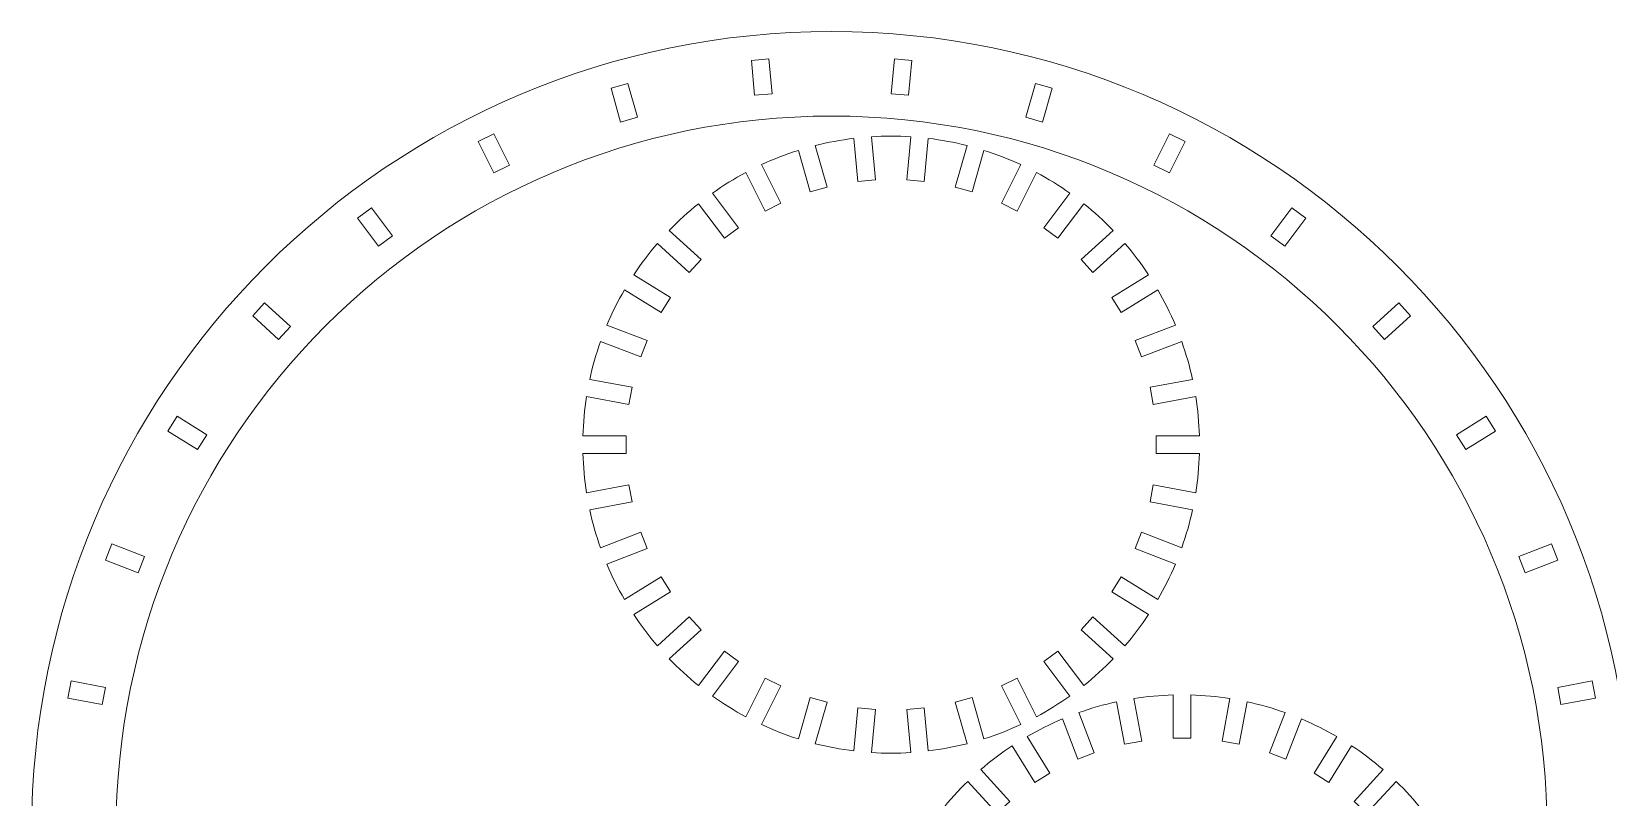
# Model space of a CAD drawing. Header units: millimetres. Extents: x -337 to 336, y -261 to 261.
# Drawn here: x -336.8 to -66.8, y -117.9 to 13.1 of the extents above; entities that cross this region are included whole.
import ezdxf

# ---------------------------------------------------------------- set-up
doc = ezdxf.new("R2010")
doc.units = ezdxf.units.MM
doc.header["$MEASUREMENT"] = 0
doc.layers.add('Camada 1', color=7, linetype='Continuous')

msp = doc.modelspace()

# ---------------------------------------------------------------- linework, layer by layer
at = {"layer": 'Camada 1', "lineweight": 20}
for points, knots in [([(-62.7719, -123.8706), (-62.7719, -48.2077), (-124.1088, 13.1293), (-199.7716, 13.1294), (-199.7716, 13.1294), (-275.4346, 13.1295), (-336.7716, -48.2073), (-336.7718, -123.8702), (-336.7718, -123.8702), (-336.772, -199.5331), (-275.4353, -260.8702), (-199.7723, -260.8705), (-199.7723, -260.8705), (-124.1095, -260.8708), (-62.7723, -199.5342), (-62.7719, -123.8706)], [0, 0, 0, 0, 0.2, 0.2, 0.2, 0.2, 0.4, 0.4, 0.4, 0.4, 0.6, 0.6, 0.6, 0.6, 1, 1, 1, 1]), ([(-212.9619, 2.2165), (-212.9619, 2.2165), (-213.5155, 8.1909), (-213.5155, 8.1909), (-213.5155, 8.1909), (-213.5155, 8.1909), (-210.5283, 8.4677), (-210.5283, 8.4677), (-210.5283, 8.4677), (-210.5283, 8.4677), (-209.9747, 2.4933), (-209.9747, 2.4933), (-209.9747, 2.4933), (-209.9747, 2.4933), (-212.9619, 2.2165), (-212.9619, 2.2165)], [0, 0, 0, 0, 0.2, 0.2, 0.2, 0.2, 0.4, 0.4, 0.4, 0.4, 0.6, 0.6, 0.6, 0.6, 1, 1, 1, 1]), ([(-189.569, 2.4933), (-189.569, 2.4933), (-189.0154, 8.4677), (-189.0154, 8.4677), (-189.0154, 8.4677), (-189.0154, 8.4677), (-186.0282, 8.1909), (-186.0282, 8.1909), (-186.0282, 8.1909), (-186.0282, 8.1909), (-186.5818, 2.2165), (-186.5818, 2.2165), (-186.5818, 2.2165), (-186.5818, 2.2165), (-189.569, 2.4933), (-189.569, 2.4933)], [0, 0, 0, 0, 0.2, 0.2, 0.2, 0.2, 0.4, 0.4, 0.4, 0.4, 0.6, 0.6, 0.6, 0.6, 1, 1, 1, 1]), ([(-235.9058, -2.3541), (-235.9058, -2.3541), (-237.5477, 3.4169), (-237.5477, 3.4169), (-237.5477, 3.4169), (-237.5477, 3.4169), (-234.6623, 4.2379), (-234.6623, 4.2379), (-234.6623, 4.2379), (-234.6623, 4.2379), (-233.0203, -1.5331), (-233.0203, -1.5331), (-233.0203, -1.5331), (-233.0203, -1.5331), (-235.9058, -2.3541), (-235.9058, -2.3541)], [0, 0, 0, 0, 0.2, 0.2, 0.2, 0.2, 0.4, 0.4, 0.4, 0.4, 0.6, 0.6, 0.6, 0.6, 1, 1, 1, 1]), ([(-166.5234, -1.5331), (-166.5234, -1.5331), (-164.8814, 4.2379), (-164.8814, 4.2379), (-164.8814, 4.2379), (-164.8814, 4.2379), (-161.996, 3.4169), (-161.996, 3.4169), (-161.996, 3.4169), (-161.996, 3.4169), (-163.6379, -2.3541), (-163.6379, -2.3541), (-163.6379, -2.3541), (-163.6379, -2.3541), (-166.5234, -1.5331), (-166.5234, -1.5331)], [0, 0, 0, 0, 0.2, 0.2, 0.2, 0.2, 0.4, 0.4, 0.4, 0.4, 0.6, 0.6, 0.6, 0.6, 1, 1, 1, 1]), ([(-322.3043, -123.8703), (-322.3041, -56.1975), (-267.4444, -1.338), (-199.7716, -1.3381), (-199.7716, -1.3381), (-132.099, -1.3382), (-77.2394, -56.1979), (-77.2394, -123.8713), (-77.2394, -123.8713), (-77.2398, -191.5439), (-132.0996, -246.4032), (-199.7723, -246.403), (-199.7723, -246.403), (-267.445, -246.4027), (-322.3044, -191.5429), (-322.3043, -123.8703)], [0, 0, 0, 0, 0.2, 0.2, 0.2, 0.2, 0.4, 0.4, 0.4, 0.4, 0.6, 0.6, 0.6, 0.6, 1, 1, 1, 1]), ([(-257.6191, -11.0627), (-257.6191, -11.0627), (-260.2935, -5.6918), (-260.2935, -5.6918), (-260.2935, -5.6918), (-260.2935, -5.6918), (-257.6081, -4.3545), (-257.6081, -4.3545), (-257.6081, -4.3545), (-257.6081, -4.3545), (-254.9336, -9.7255), (-254.9336, -9.7255), (-254.9336, -9.7255), (-254.9336, -9.7255), (-257.6191, -11.0627), (-257.6191, -11.0627)], [0, 0, 0, 0, 0.2, 0.2, 0.2, 0.2, 0.4, 0.4, 0.4, 0.4, 0.6, 0.6, 0.6, 0.6, 1, 1, 1, 1]), ([(-156.5803, -98.7762), (-154.8216, -97.3678), (-153.1548, -95.8484), (-151.5902, -94.2271), (-151.5902, -94.2271), (-151.5902, -94.2271), (-157.051, -89.2489), (-157.051, -89.2489), (-157.051, -89.2489), (-157.051, -89.2489), (-155.0299, -87.0319), (-155.0299, -87.0319), (-155.0299, -87.0319), (-155.0299, -87.0319), (-149.5691, -92.0101), (-149.5691, -92.0101), (-149.5691, -92.0101), (-148.0991, -90.3025), (-146.74, -88.5027), (-145.4999, -86.6215), (-145.4999, -86.6215), (-145.4999, -86.6215), (-151.7824, -82.7315), (-151.7824, -82.7315), (-151.7824, -82.7315), (-151.7824, -82.7315), (-150.2032, -80.1809), (-150.2032, -80.1809), (-150.2032, -80.1809), (-150.2032, -80.1809), (-143.9206, -84.0709), (-143.9206, -84.0709), (-143.9206, -84.0709), (-142.7894, -82.1223), (-141.7841, -80.1034), (-140.9108, -78.0264), (-140.9108, -78.0264), (-140.9108, -78.0264), (-147.8012, -75.357), (-147.8012, -75.357), (-147.8012, -75.357), (-147.8012, -75.357), (-146.7174, -72.5596), (-146.7174, -72.5596), (-146.7174, -72.5596), (-146.7174, -72.5596), (-139.8271, -75.229), (-139.8271, -75.229), (-139.8271, -75.229), (-139.0732, -73.1057), (-138.456, -70.9364), (-137.9792, -68.7343), (-137.9792, -68.7343), (-137.9792, -68.7343), (-145.2427, -67.3765), (-145.2427, -67.3765), (-145.2427, -67.3765), (-145.2427, -67.3765), (-144.6915, -64.4276), (-144.6915, -64.4276), (-144.6915, -64.4276), (-144.6915, -64.4276), (-137.4279, -65.7854), (-137.4279, -65.7854), (-137.4279, -65.7854), (-137.077, -63.5598), (-136.8689, -61.314), (-136.8049, -59.0618), (-136.8049, -59.0618), (-136.8049, -59.0618), (-144.1943, -59.0618), (-144.1943, -59.0618), (-144.1943, -59.0618), (-144.1943, -59.0618), (-144.1943, -56.0618), (-144.1943, -56.0618), (-144.1943, -56.0618), (-144.1943, -56.0618), (-136.8049, -56.0618), (-136.8049, -56.0618), (-136.8049, -56.0618), (-136.8689, -53.8096), (-137.077, -51.5638), (-137.4279, -49.3382), (-137.4279, -49.3382), (-137.4279, -49.3382), (-144.6915, -50.696), (-144.6915, -50.696), (-144.6915, -50.696), (-144.6915, -50.696), (-145.2427, -47.7471), (-145.2427, -47.7471), (-145.2427, -47.7471), (-145.2427, -47.7471), (-137.9792, -46.3893), (-137.9792, -46.3893), (-137.9792, -46.3893), (-138.456, -44.1872), (-139.0732, -42.0179), (-139.8271, -39.8946), (-139.8271, -39.8946), (-139.8271, -39.8946), (-146.7174, -42.564), (-146.7174, -42.564), (-146.7174, -42.564), (-146.7174, -42.564), (-147.8012, -39.7666), (-147.8012, -39.7666), (-147.8012, -39.7666), (-147.8012, -39.7666), (-140.9108, -37.0972), (-140.9108, -37.0972), (-140.9108, -37.0972), (-141.7841, -35.0202), (-142.7894, -33.0013), (-143.9206, -31.0527), (-143.9206, -31.0527), (-143.9206, -31.0527), (-150.2032, -34.9427), (-150.2032, -34.9427), (-150.2032, -34.9427), (-150.2032, -34.9427), (-151.7824, -32.3921), (-151.7824, -32.3921), (-151.7824, -32.3921), (-151.7824, -32.3921), (-145.4999, -28.5021), (-145.4999, -28.5021), (-145.4999, -28.5021), (-146.74, -26.6209), (-148.0991, -24.8211), (-149.5691, -23.1135), (-149.5691, -23.1135), (-149.5691, -23.1135), (-155.0299, -28.0917), (-155.0299, -28.0917), (-155.0299, -28.0917), (-155.0299, -28.0917), (-157.051, -25.8747), (-157.051, -25.8747), (-157.051, -25.8747), (-157.051, -25.8747), (-151.5902, -20.8965), (-151.5902, -20.8965), (-151.5902, -20.8965), (-153.1548, -19.2752), (-154.8216, -17.7558), (-156.5803, -16.3474), (-156.5803, -16.3474), (-156.5803, -16.3474), (-161.0334, -22.2443), (-161.0334, -22.2443), (-161.0334, -22.2443), (-161.0334, -22.2443), (-163.4274, -20.4364), (-163.4274, -20.4364), (-163.4274, -20.4364), (-163.4274, -20.4364), (-158.9744, -14.5395), (-158.9744, -14.5395), (-158.9744, -14.5395), (-160.8102, -13.2334), (-162.7278, -12.0461), (-164.7154, -10.9849), (-164.7154, -10.9849), (-164.7154, -10.9849), (-168.0091, -17.5995), (-168.0091, -17.5995), (-168.0091, -17.5995), (-168.0091, -17.5995), (-170.6946, -16.2623), (-170.6946, -16.2623), (-170.6946, -16.2623), (-170.6946, -16.2623), (-167.4009, -9.6476), (-167.4009, -9.6476), (-167.4009, -9.6476), (-169.4455, -8.7011), (-171.5486, -7.8863), (-173.6973, -7.2084), (-173.6973, -7.2084), (-173.6973, -7.2084), (-175.7195, -14.3157), (-175.7195, -14.3157), (-175.7195, -14.3157), (-175.7195, -14.3157), (-178.605, -13.4947), (-178.605, -13.4947), (-178.605, -13.4947), (-178.605, -13.4947), (-176.5828, -6.3874), (-176.5828, -6.3874), (-176.5828, -6.3874), (-178.7665, -5.8326), (-180.9835, -5.4182), (-183.2202, -5.1467), (-183.2202, -5.1467), (-183.2202, -5.1467), (-183.902, -12.5045), (-183.902, -12.5045), (-183.902, -12.5045), (-183.902, -12.5045), (-186.8892, -12.2277), (-186.8892, -12.2277), (-186.8892, -12.2277), (-186.8892, -12.2277), (-186.2074, -4.8699), (-186.2074, -4.8699), (-186.2074, -4.8699), (-188.4559, -4.7258), (-190.7113, -4.7258), (-192.9598, -4.8699), (-192.9598, -4.8699), (-192.9598, -4.8699), (-192.278, -12.2277), (-192.278, -12.2277), (-192.278, -12.2277), (-192.278, -12.2277), (-195.2652, -12.5045), (-195.2652, -12.5045), (-195.2652, -12.5045), (-195.2652, -12.5045), (-195.947, -5.1467), (-195.947, -5.1467), (-195.947, -5.1467), (-198.1837, -5.4182), (-200.4007, -5.8326), (-202.5844, -6.3874), (-202.5844, -6.3874), (-202.5844, -6.3874), (-200.5622, -13.4947), (-200.5622, -13.4947), (-200.5622, -13.4947), (-200.5622, -13.4947), (-203.4477, -14.3157), (-203.4477, -14.3157), (-203.4477, -14.3157), (-203.4477, -14.3157), (-205.4699, -7.2084), (-205.4699, -7.2084), (-205.4699, -7.2084), (-207.6186, -7.8863), (-209.7217, -8.7011), (-211.7663, -9.6476), (-211.7663, -9.6476), (-211.7663, -9.6476), (-208.4726, -16.2623), (-208.4726, -16.2623), (-208.4726, -16.2623), (-208.4726, -16.2623), (-211.1581, -17.5995), (-211.1581, -17.5995), (-211.1581, -17.5995), (-211.1581, -17.5995), (-214.4518, -10.9849), (-214.4518, -10.9849), (-214.4518, -10.9849), (-216.4394, -12.0461), (-218.357, -13.2334), (-220.1928, -14.5395), (-220.1928, -14.5395), (-220.1928, -14.5395), (-215.7398, -20.4364), (-215.7398, -20.4364), (-215.7398, -20.4364), (-215.7398, -20.4364), (-218.1338, -22.2443), (-218.1338, -22.2443), (-218.1338, -22.2443), (-218.1338, -22.2443), (-222.5869, -16.3474), (-222.5869, -16.3474), (-222.5869, -16.3474), (-224.3456, -17.7558), (-226.0124, -19.2752), (-227.577, -20.8965), (-227.577, -20.8965), (-227.577, -20.8965), (-222.1162, -25.8747), (-222.1162, -25.8747), (-222.1162, -25.8747), (-222.1162, -25.8747), (-224.1373, -28.0917), (-224.1373, -28.0917), (-224.1373, -28.0917), (-224.1373, -28.0917), (-229.5981, -23.1135), (-229.5981, -23.1135), (-229.5981, -23.1135), (-231.0681, -24.8211), (-232.4272, -26.6209), (-233.6673, -28.5021), (-233.6673, -28.5021), (-233.6673, -28.5021), (-227.3848, -32.3921), (-227.3848, -32.3921), (-227.3848, -32.3921), (-227.3848, -32.3921), (-228.964, -34.9427), (-228.964, -34.9427), (-228.964, -34.9427), (-228.964, -34.9427), (-235.2466, -31.0527), (-235.2466, -31.0527), (-235.2466, -31.0527), (-236.3778, -33.0013), (-237.3831, -35.0202), (-238.2564, -37.0972), (-238.2564, -37.0972), (-238.2564, -37.0972), (-231.366, -39.7666), (-231.366, -39.7666), (-231.366, -39.7666), (-231.366, -39.7666), (-232.4498, -42.564), (-232.4498, -42.564), (-232.4498, -42.564), (-232.4498, -42.564), (-239.3401, -39.8946), (-239.3401, -39.8946), (-239.3401, -39.8946), (-240.094, -42.0179), (-240.7112, -44.1872), (-241.188, -46.3893), (-241.188, -46.3893), (-241.188, -46.3893), (-233.9245, -47.7471), (-233.9245, -47.7471), (-233.9245, -47.7471), (-233.9245, -47.7471), (-234.4757, -50.696), (-234.4757, -50.696), (-234.4757, -50.696), (-234.4757, -50.696), (-241.7393, -49.3382), (-241.7393, -49.3382), (-241.7393, -49.3382), (-242.0902, -51.5638), (-242.2983, -53.8096), (-242.3623, -56.0618), (-242.3623, -56.0618), (-242.3623, -56.0618), (-234.9729, -56.0618), (-234.9729, -56.0618), (-234.9729, -56.0618), (-234.9729, -56.0618), (-234.9729, -59.0618), (-234.9729, -59.0618), (-234.9729, -59.0618), (-234.9729, -59.0618), (-242.3623, -59.0618), (-242.3623, -59.0618), (-242.3623, -59.0618), (-242.2983, -61.314), (-242.0902, -63.5598), (-241.7393, -65.7854), (-241.7393, -65.7854), (-241.7393, -65.7854), (-234.4757, -64.4276), (-234.4757, -64.4276), (-234.4757, -64.4276), (-234.4757, -64.4276), (-233.9245, -67.3765), (-233.9245, -67.3765), (-233.9245, -67.3765), (-233.9245, -67.3765), (-241.188, -68.7343), (-241.188, -68.7343), (-241.188, -68.7343), (-240.7112, -70.9364), (-240.094, -73.1057), (-239.3401, -75.229), (-239.3401, -75.229), (-239.3401, -75.229), (-232.4498, -72.5596), (-232.4498, -72.5596), (-232.4498, -72.5596), (-232.4498, -72.5596), (-231.366, -75.357), (-231.366, -75.357), (-231.366, -75.357), (-231.366, -75.357), (-238.2564, -78.0264), (-238.2564, -78.0264), (-238.2564, -78.0264), (-237.3831, -80.1034), (-236.3778, -82.1223), (-235.2466, -84.0709), (-235.2466, -84.0709), (-235.2466, -84.0709), (-228.964, -80.1809), (-228.964, -80.1809), (-228.964, -80.1809), (-228.964, -80.1809), (-227.3848, -82.7315), (-227.3848, -82.7315), (-227.3848, -82.7315), (-227.3848, -82.7315), (-233.6673, -86.6215), (-233.6673, -86.6215), (-233.6673, -86.6215), (-232.4272, -88.5027), (-231.0681, -90.3025), (-229.5981, -92.0101), (-229.5981, -92.0101), (-229.5981, -92.0101), (-224.1373, -87.0319), (-224.1373, -87.0319), (-224.1373, -87.0319), (-224.1373, -87.0319), (-222.1162, -89.2489), (-222.1162, -89.2489), (-222.1162, -89.2489), (-222.1162, -89.2489), (-227.577, -94.2271), (-227.577, -94.2271), (-227.577, -94.2271), (-226.0124, -95.8484), (-224.3456, -97.3678), (-222.5869, -98.7762), (-222.5869, -98.7762), (-222.5869, -98.7762), (-218.1338, -92.8793), (-218.1338, -92.8793), (-218.1338, -92.8793), (-218.1338, -92.8793), (-215.7398, -94.6872), (-215.7398, -94.6872), (-215.7398, -94.6872), (-215.7398, -94.6872), (-220.1928, -100.5841), (-220.1928, -100.5841), (-220.1928, -100.5841), (-218.357, -101.8902), (-216.4394, -103.0775), (-214.4518, -104.1387), (-214.4518, -104.1387), (-214.4518, -104.1387), (-211.1581, -97.5241), (-211.1581, -97.5241), (-211.1581, -97.5241), (-211.1581, -97.5241), (-208.4726, -98.8613), (-208.4726, -98.8613), (-208.4726, -98.8613), (-208.4726, -98.8613), (-211.7663, -105.476), (-211.7663, -105.476), (-211.7663, -105.476), (-209.7217, -106.4225), (-207.6186, -107.2373), (-205.4699, -107.9152), (-205.4699, -107.9152), (-205.4699, -107.9152), (-203.4477, -100.8079), (-203.4477, -100.8079), (-203.4477, -100.8079), (-203.4477, -100.8079), (-200.5622, -101.6289), (-200.5622, -101.6289), (-200.5622, -101.6289), (-200.5622, -101.6289), (-202.5844, -108.7362), (-202.5844, -108.7362), (-202.5844, -108.7362), (-200.4007, -109.291), (-198.1837, -109.7054), (-195.947, -109.9769), (-195.947, -109.9769), (-195.947, -109.9769), (-195.2652, -102.6191), (-195.2652, -102.6191), (-195.2652, -102.6191), (-195.2652, -102.6191), (-192.278, -102.8959), (-192.278, -102.8959), (-192.278, -102.8959), (-192.278, -102.8959), (-192.9598, -110.2537), (-192.9598, -110.2537), (-192.9598, -110.2537), (-190.7113, -110.3978), (-188.4559, -110.3978), (-186.2074, -110.2537), (-186.2074, -110.2537), (-186.2074, -110.2537), (-186.8892, -102.8959), (-186.8892, -102.8959), (-186.8892, -102.8959), (-186.8892, -102.8959), (-183.902, -102.6191), (-183.902, -102.6191), (-183.902, -102.6191), (-183.902, -102.6191), (-183.2202, -109.9769), (-183.2202, -109.9769), (-183.2202, -109.9769), (-180.9835, -109.7054), (-178.7665, -109.291), (-176.5828, -108.7362), (-176.5828, -108.7362), (-176.5828, -108.7362), (-178.605, -101.6289), (-178.605, -101.6289), (-178.605, -101.6289), (-178.605, -101.6289), (-175.7195, -100.8079), (-175.7195, -100.8079), (-175.7195, -100.8079), (-175.7195, -100.8079), (-173.6973, -107.9152), (-173.6973, -107.9152), (-173.6973, -107.9152), (-171.5486, -107.2373), (-169.4455, -106.4225), (-167.4009, -105.476), (-167.4009, -105.476), (-167.4009, -105.476), (-170.6946, -98.8613), (-170.6946, -98.8613), (-170.6946, -98.8613), (-170.6946, -98.8613), (-168.0091, -97.5241), (-168.0091, -97.5241), (-168.0091, -97.5241), (-168.0091, -97.5241), (-164.7154, -104.1387), (-164.7154, -104.1387), (-164.7154, -104.1387), (-162.7278, -103.0775), (-160.8102, -101.8902), (-158.9744, -100.5841), (-158.9744, -100.5841), (-158.9744, -100.5841), (-163.4274, -94.6872), (-163.4274, -94.6872), (-163.4274, -94.6872), (-163.4274, -94.6872), (-161.0334, -92.8793), (-161.0334, -92.8793), (-161.0334, -92.8793), (-161.0334, -92.8793), (-156.5803, -98.7762), (-156.5803, -98.7762)], [0, 0, 0, 0, 0.00729927, 0.00729927, 0.00729927, 0.00729927, 0.01459854, 0.01459854, 0.01459854, 0.01459854, 0.02189781, 0.02189781, 0.02189781, 0.02189781, 0.02919708, 0.02919708, 0.02919708, 0.02919708, 0.03649635, 0.03649635, 0.03649635, 0.03649635, 0.04379562, 0.04379562, 0.04379562, 0.04379562, 0.05109489, 0.05109489, 0.05109489, 0.05109489, 0.05839416, 0.05839416, 0.05839416, 0.05839416, 0.06569343, 0.06569343, 0.06569343, 0.06569343, 0.0729927, 0.0729927, 0.0729927, 0.0729927, 0.08029197, 0.08029197, 0.08029197, 0.08029197, 0.08759124, 0.08759124, 0.08759124, 0.08759124, 0.09489051, 0.09489051, 0.09489051, 0.09489051, 0.10218978, 0.10218978, 0.10218978, 0.10218978, 0.10948905, 0.10948905, 0.10948905, 0.10948905, 0.11678832, 0.11678832, 0.11678832, 0.11678832, 0.12408759, 0.12408759, 0.12408759, 0.12408759, 0.13138686, 0.13138686, 0.13138686, 0.13138686, 0.13868613, 0.13868613, 0.13868613, 0.13868613, 0.1459854, 0.1459854, 0.1459854, 0.1459854, 0.15328467, 0.15328467, 0.15328467, 0.15328467, 0.16058394, 0.16058394, 0.16058394, 0.16058394, 0.16788321, 0.16788321, 0.16788321, 0.16788321, 0.17518248, 0.17518248, 0.17518248, 0.17518248, 0.18248175, 0.18248175, 0.18248175, 0.18248175, 0.18978102, 0.18978102, 0.18978102, 0.18978102, 0.19708029, 0.19708029, 0.19708029, 0.19708029, 0.20437956, 0.20437956, 0.20437956, 0.20437956, 0.21167883, 0.21167883, 0.21167883, 0.21167883, 0.2189781, 0.2189781, 0.2189781, 0.2189781, 0.22627737, 0.22627737, 0.22627737, 0.22627737, 0.23357664, 0.23357664, 0.23357664, 0.23357664, 0.24087591, 0.24087591, 0.24087591, 0.24087591, 0.24817518, 0.24817518, 0.24817518, 0.24817518, 0.25547445, 0.25547445, 0.25547445, 0.25547445, 0.26277372, 0.26277372, 0.26277372, 0.26277372, 0.27007299, 0.27007299, 0.27007299, 0.27007299, 0.27737226, 0.27737226, 0.27737226, 0.27737226, 0.28467153, 0.28467153, 0.28467153, 0.28467153, 0.2919708, 0.2919708, 0.2919708, 0.2919708, 0.29927007, 0.29927007, 0.29927007, 0.29927007, 0.30656934, 0.30656934, 0.30656934, 0.30656934, 0.31386861, 0.31386861, 0.31386861, 0.31386861, 0.32116788, 0.32116788, 0.32116788, 0.32116788, 0.32846715, 0.32846715, 0.32846715, 0.32846715, 0.33576642, 0.33576642, 0.33576642, 0.33576642, 0.34306569, 0.34306569, 0.34306569, 0.34306569, 0.35036496, 0.35036496, 0.35036496, 0.35036496, 0.35766423, 0.35766423, 0.35766423, 0.35766423, 0.3649635, 0.3649635, 0.3649635, 0.3649635, 0.37226277, 0.37226277, 0.37226277, 0.37226277, 0.37956204, 0.37956204, 0.37956204, 0.37956204, 0.38686131, 0.38686131, 0.38686131, 0.38686131, 0.39416058, 0.39416058, 0.39416058, 0.39416058, 0.40145985, 0.40145985, 0.40145985, 0.40145985, 0.40875912, 0.40875912, 0.40875912, 0.40875912, 0.41605839, 0.41605839, 0.41605839, 0.41605839, 0.42335766, 0.42335766, 0.42335766, 0.42335766, 0.43065693, 0.43065693, 0.43065693, 0.43065693, 0.4379562, 0.4379562, 0.4379562, 0.4379562, 0.44525547, 0.44525547, 0.44525547, 0.44525547, 0.45255474, 0.45255474, 0.45255474, 0.45255474, 0.45985401, 0.45985401, 0.45985401, 0.45985401, 0.46715328, 0.46715328, 0.46715328, 0.46715328, 0.47445255, 0.47445255, 0.47445255, 0.47445255, 0.48175182, 0.48175182, 0.48175182, 0.48175182, 0.48905109, 0.48905109, 0.48905109, 0.48905109, 0.49635036, 0.49635036, 0.49635036, 0.49635036, 0.50364964, 0.50364964, 0.50364964, 0.50364964, 0.51094891, 0.51094891, 0.51094891, 0.51094891, 0.51824818, 0.51824818, 0.51824818, 0.51824818, 0.52554745, 0.52554745, 0.52554745, 0.52554745, 0.53284672, 0.53284672, 0.53284672, 0.53284672, 0.54014599, 0.54014599, 0.54014599, 0.54014599, 0.54744526, 0.54744526, 0.54744526, 0.54744526, 0.55474453, 0.55474453, 0.55474453, 0.55474453, 0.5620438, 0.5620438, 0.5620438, 0.5620438, 0.56934307, 0.56934307, 0.56934307, 0.56934307, 0.57664234, 0.57664234, 0.57664234, 0.57664234, 0.58394161, 0.58394161, 0.58394161, 0.58394161, 0.59124088, 0.59124088, 0.59124088, 0.59124088, 0.59854015, 0.59854015, 0.59854015, 0.59854015, 0.60583942, 0.60583942, 0.60583942, 0.60583942, 0.61313869, 0.61313869, 0.61313869, 0.61313869, 0.62043796, 0.62043796, 0.62043796, 0.62043796, 0.62773723, 0.62773723, 0.62773723, 0.62773723, 0.6350365, 0.6350365, 0.6350365, 0.6350365, 0.64233577, 0.64233577, 0.64233577, 0.64233577, 0.64963504, 0.64963504, 0.64963504, 0.64963504, 0.65693431, 0.65693431, 0.65693431, 0.65693431, 0.66423358, 0.66423358, 0.66423358, 0.66423358, 0.67153285, 0.67153285, 0.67153285, 0.67153285, 0.67883212, 0.67883212, 0.67883212, 0.67883212, 0.68613139, 0.68613139, 0.68613139, 0.68613139, 0.69343066, 0.69343066, 0.69343066, 0.69343066, 0.70072993, 0.70072993, 0.70072993, 0.70072993, 0.7080292, 0.7080292, 0.7080292, 0.7080292, 0.71532847, 0.71532847, 0.71532847, 0.71532847, 0.72262774, 0.72262774, 0.72262774, 0.72262774, 0.72992701, 0.72992701, 0.72992701, 0.72992701, 0.73722628, 0.73722628, 0.73722628, 0.73722628, 0.74452555, 0.74452555, 0.74452555, 0.74452555, 0.75182482, 0.75182482, 0.75182482, 0.75182482, 0.75912409, 0.75912409, 0.75912409, 0.75912409, 0.76642336, 0.76642336, 0.76642336, 0.76642336, 0.77372263, 0.77372263, 0.77372263, 0.77372263, 0.7810219, 0.7810219, 0.7810219, 0.7810219, 0.78832117, 0.78832117, 0.78832117, 0.78832117, 0.79562044, 0.79562044, 0.79562044, 0.79562044, 0.80291971, 0.80291971, 0.80291971, 0.80291971, 0.81021898, 0.81021898, 0.81021898, 0.81021898, 0.81751825, 0.81751825, 0.81751825, 0.81751825, 0.82481752, 0.82481752, 0.82481752, 0.82481752, 0.83211679, 0.83211679, 0.83211679, 0.83211679, 0.83941606, 0.83941606, 0.83941606, 0.83941606, 0.84671533, 0.84671533, 0.84671533, 0.84671533, 0.8540146, 0.8540146, 0.8540146, 0.8540146, 0.86131387, 0.86131387, 0.86131387, 0.86131387, 0.86861314, 0.86861314, 0.86861314, 0.86861314, 0.87591241, 0.87591241, 0.87591241, 0.87591241, 0.88321168, 0.88321168, 0.88321168, 0.88321168, 0.89051095, 0.89051095, 0.89051095, 0.89051095, 0.89781022, 0.89781022, 0.89781022, 0.89781022, 0.90510949, 0.90510949, 0.90510949, 0.90510949, 0.91240876, 0.91240876, 0.91240876, 0.91240876, 0.91970803, 0.91970803, 0.91970803, 0.91970803, 0.9270073, 0.9270073, 0.9270073, 0.9270073, 0.93430657, 0.93430657, 0.93430657, 0.93430657, 0.94160584, 0.94160584, 0.94160584, 0.94160584, 0.94890511, 0.94890511, 0.94890511, 0.94890511, 0.95620438, 0.95620438, 0.95620438, 0.95620438, 0.96350365, 0.96350365, 0.96350365, 0.96350365, 0.97080292, 0.97080292, 0.97080292, 0.97080292, 0.97810219, 0.97810219, 0.97810219, 0.97810219, 0.98540146, 0.98540146, 0.98540146, 0.98540146, 1, 1, 1, 1]), ([(-144.6101, -9.7255), (-144.6101, -9.7255), (-141.9356, -4.3545), (-141.9356, -4.3545), (-141.9356, -4.3545), (-141.9356, -4.3545), (-139.2502, -5.6918), (-139.2502, -5.6918), (-139.2502, -5.6918), (-139.2502, -5.6918), (-141.9246, -11.0627), (-141.9246, -11.0627), (-141.9246, -11.0627), (-141.9246, -11.0627), (-144.6101, -9.7255), (-144.6101, -9.7255)], [0, 0, 0, 0, 0.2, 0.2, 0.2, 0.2, 0.4, 0.4, 0.4, 0.4, 0.6, 0.6, 0.6, 0.6, 1, 1, 1, 1]), ([(-277.3625, -23.6129), (-277.3625, -23.6129), (-280.9784, -18.8248), (-280.9784, -18.8248), (-280.9784, -18.8248), (-280.9784, -18.8248), (-278.5843, -17.0169), (-278.5843, -17.0169), (-278.5843, -17.0169), (-278.5843, -17.0169), (-274.9685, -21.805), (-274.9685, -21.805), (-274.9685, -21.805), (-274.9685, -21.805), (-277.3625, -23.6129), (-277.3625, -23.6129)], [0, 0, 0, 0, 0.2, 0.2, 0.2, 0.2, 0.4, 0.4, 0.4, 0.4, 0.6, 0.6, 0.6, 0.6, 1, 1, 1, 1]), ([(-124.5752, -21.805), (-124.5752, -21.805), (-120.9594, -17.0169), (-120.9594, -17.0169), (-120.9594, -17.0169), (-120.9594, -17.0169), (-118.5653, -18.8248), (-118.5653, -18.8248), (-118.5653, -18.8248), (-118.5653, -18.8248), (-122.1812, -23.6129), (-122.1812, -23.6129), (-122.1812, -23.6129), (-122.1812, -23.6129), (-124.5752, -21.805), (-124.5752, -21.805)], [0, 0, 0, 0, 0.2, 0.2, 0.2, 0.2, 0.4, 0.4, 0.4, 0.4, 0.6, 0.6, 0.6, 0.6, 1, 1, 1, 1]), ([(-294.4637, -39.5773), (-294.4637, -39.5773), (-298.8978, -35.5351), (-298.8978, -35.5351), (-298.8978, -35.5351), (-298.8978, -35.5351), (-296.8767, -33.3181), (-296.8767, -33.3181), (-296.8767, -33.3181), (-296.8767, -33.3181), (-292.4426, -37.3602), (-292.4426, -37.3602), (-292.4426, -37.3602), (-292.4426, -37.3602), (-294.4637, -39.5773), (-294.4637, -39.5773)], [0, 0, 0, 0, 0.2, 0.2, 0.2, 0.2, 0.4, 0.4, 0.4, 0.4, 0.6, 0.6, 0.6, 0.6, 1, 1, 1, 1]), ([(-107.1011, -37.3602), (-107.1011, -37.3602), (-102.667, -33.3181), (-102.667, -33.3181), (-102.667, -33.3181), (-102.667, -33.3181), (-100.6459, -35.5351), (-100.6459, -35.5351), (-100.6459, -35.5351), (-100.6459, -35.5351), (-105.08, -39.5773), (-105.08, -39.5773), (-105.08, -39.5773), (-105.08, -39.5773), (-107.1011, -37.3602), (-107.1011, -37.3602)], [0, 0, 0, 0, 0.2, 0.2, 0.2, 0.2, 0.4, 0.4, 0.4, 0.4, 0.6, 0.6, 0.6, 0.6, 1, 1, 1, 1]), ([(-308.3403, -58.4121), (-308.3403, -58.4121), (-313.4416, -55.2535), (-313.4416, -55.2535), (-313.4416, -55.2535), (-313.4416, -55.2535), (-311.8623, -52.7029), (-311.8623, -52.7029), (-311.8623, -52.7029), (-311.8623, -52.7029), (-306.761, -55.8615), (-306.761, -55.8615), (-306.761, -55.8615), (-306.761, -55.8615), (-308.3403, -58.4121), (-308.3403, -58.4121)], [0, 0, 0, 0, 0.2, 0.2, 0.2, 0.2, 0.4, 0.4, 0.4, 0.4, 0.6, 0.6, 0.6, 0.6, 1, 1, 1, 1]), ([(-92.7827, -55.8615), (-92.7827, -55.8615), (-87.6814, -52.7029), (-87.6814, -52.7029), (-87.6814, -52.7029), (-87.6814, -52.7029), (-86.1021, -55.2535), (-86.1021, -55.2535), (-86.1021, -55.2535), (-86.1021, -55.2535), (-91.2034, -58.4121), (-91.2034, -58.4121), (-91.2034, -58.4121), (-91.2034, -58.4121), (-92.7827, -55.8615), (-92.7827, -55.8615)], [0, 0, 0, 0, 0.2, 0.2, 0.2, 0.2, 0.4, 0.4, 0.4, 0.4, 0.6, 0.6, 0.6, 0.6, 1, 1, 1, 1]), ([(-323.0308, -74.5112), (-323.0308, -74.5112), (-317.4359, -76.6786), (-317.4359, -76.6786), (-317.4359, -76.6786), (-317.4359, -76.6786), (-318.5197, -79.4761), (-318.5197, -79.4761), (-318.5197, -79.4761), (-318.5197, -79.4761), (-324.1145, -77.3086), (-324.1145, -77.3086), (-324.1145, -77.3086), (-324.1145, -77.3086), (-323.0308, -74.5112), (-323.0308, -74.5112)], [0, 0, 0, 0, 0.2, 0.2, 0.2, 0.2, 0.4, 0.4, 0.4, 0.4, 0.6, 0.6, 0.6, 0.6, 1, 1, 1, 1]), ([(-82.1078, -76.6786), (-82.1078, -76.6786), (-76.5129, -74.5112), (-76.5129, -74.5112), (-76.5129, -74.5112), (-76.5129, -74.5112), (-75.4292, -77.3086), (-75.4292, -77.3086), (-75.4292, -77.3086), (-75.4292, -77.3086), (-81.024, -79.4761), (-81.024, -79.4761), (-81.024, -79.4761), (-81.024, -79.4761), (-82.1078, -76.6786), (-82.1078, -76.6786)], [0, 0, 0, 0, 0.2, 0.2, 0.2, 0.2, 0.4, 0.4, 0.4, 0.4, 0.6, 0.6, 0.6, 0.6, 1, 1, 1, 1]), ([(-330.0018, -98.0004), (-330.0018, -98.0004), (-324.104, -99.1029), (-324.104, -99.1029), (-324.104, -99.1029), (-324.104, -99.1029), (-324.6552, -102.0518), (-324.6552, -102.0518), (-324.6552, -102.0518), (-324.6552, -102.0518), (-330.5531, -100.9493), (-330.5531, -100.9493), (-330.5531, -100.9493), (-330.5531, -100.9493), (-330.0018, -98.0004), (-330.0018, -98.0004)], [0, 0, 0, 0, 0.2, 0.2, 0.2, 0.2, 0.4, 0.4, 0.4, 0.4, 0.6, 0.6, 0.6, 0.6, 1, 1, 1, 1]), ([(-75.4397, -99.1029), (-75.4397, -99.1029), (-69.5419, -98.0004), (-69.5419, -98.0004), (-69.5419, -98.0004), (-69.5419, -98.0004), (-68.9906, -100.9493), (-68.9906, -100.9493), (-68.9906, -100.9493), (-68.9906, -100.9493), (-74.8885, -102.0518), (-74.8885, -102.0518), (-74.8885, -102.0518), (-74.8885, -102.0518), (-75.4397, -99.1029), (-75.4397, -99.1029)], [0, 0, 0, 0, 0.2, 0.2, 0.2, 0.2, 0.4, 0.4, 0.4, 0.4, 0.6, 0.6, 0.6, 0.6, 1, 1, 1, 1]), ([(-98.5772, -120.1746), (-99.9856, -118.4159), (-101.505, -116.7491), (-103.1263, -115.1845), (-103.1263, -115.1845), (-103.1263, -115.1845), (-108.1045, -120.6453), (-108.1045, -120.6453), (-108.1045, -120.6453), (-108.1045, -120.6453), (-110.3215, -118.6242), (-110.3215, -118.6242), (-110.3215, -118.6242), (-110.3215, -118.6242), (-105.3433, -113.1634), (-105.3433, -113.1634), (-105.3433, -113.1634), (-107.0509, -111.6934), (-108.8507, -110.3343), (-110.7319, -109.0942), (-110.7319, -109.0942), (-110.7319, -109.0942), (-114.6219, -115.3767), (-114.6219, -115.3767), (-114.6219, -115.3767), (-114.6219, -115.3767), (-117.1725, -113.7975), (-117.1725, -113.7975), (-117.1725, -113.7975), (-117.1725, -113.7975), (-113.2825, -107.5149), (-113.2825, -107.5149), (-113.2825, -107.5149), (-115.2311, -106.3837), (-117.25, -105.3784), (-119.327, -104.5051), (-119.327, -104.5051), (-119.327, -104.5051), (-121.9964, -111.3955), (-121.9964, -111.3955), (-121.9964, -111.3955), (-121.9964, -111.3955), (-124.7938, -110.3117), (-124.7938, -110.3117), (-124.7938, -110.3117), (-124.7938, -110.3117), (-122.1244, -103.4214), (-122.1244, -103.4214), (-122.1244, -103.4214), (-124.2477, -102.6675), (-126.417, -102.0503), (-128.6191, -101.5735), (-128.6191, -101.5735), (-128.6191, -101.5735), (-129.9769, -108.837), (-129.9769, -108.837), (-129.9769, -108.837), (-129.9769, -108.837), (-132.9258, -108.2858), (-132.9258, -108.2858), (-132.9258, -108.2858), (-132.9258, -108.2858), (-131.568, -101.0222), (-131.568, -101.0222), (-131.568, -101.0222), (-133.7936, -100.6713), (-136.0394, -100.4632), (-138.2916, -100.3992), (-138.2916, -100.3992), (-138.2916, -100.3992), (-138.2916, -107.7886), (-138.2916, -107.7886), (-138.2916, -107.7886), (-138.2916, -107.7886), (-141.2916, -107.7886), (-141.2916, -107.7886), (-141.2916, -107.7886), (-141.2916, -107.7886), (-141.2916, -100.3992), (-141.2916, -100.3992), (-141.2916, -100.3992), (-143.5438, -100.4632), (-145.7896, -100.6713), (-148.0152, -101.0222), (-148.0152, -101.0222), (-148.0152, -101.0222), (-146.6574, -108.2858), (-146.6574, -108.2858), (-146.6574, -108.2858), (-146.6574, -108.2858), (-149.6063, -108.837), (-149.6063, -108.837), (-149.6063, -108.837), (-149.6063, -108.837), (-150.9641, -101.5735), (-150.9641, -101.5735), (-150.9641, -101.5735), (-153.1662, -102.0503), (-155.3355, -102.6675), (-157.4588, -103.4214), (-157.4588, -103.4214), (-157.4588, -103.4214), (-154.7894, -110.3117), (-154.7894, -110.3117), (-154.7894, -110.3117), (-154.7894, -110.3117), (-157.5868, -111.3955), (-157.5868, -111.3955), (-157.5868, -111.3955), (-157.5868, -111.3955), (-160.2562, -104.5051), (-160.2562, -104.5051), (-160.2562, -104.5051), (-162.3332, -105.3784), (-164.3521, -106.3837), (-166.3007, -107.5149), (-166.3007, -107.5149), (-166.3007, -107.5149), (-162.4107, -113.7975), (-162.4107, -113.7975), (-162.4107, -113.7975), (-162.4107, -113.7975), (-164.9613, -115.3767), (-164.9613, -115.3767), (-164.9613, -115.3767), (-164.9613, -115.3767), (-168.8513, -109.0942), (-168.8513, -109.0942), (-168.8513, -109.0942), (-170.7325, -110.3343), (-172.5323, -111.6934), (-174.2399, -113.1634), (-174.2399, -113.1634), (-174.2399, -113.1634), (-169.2617, -118.6242), (-169.2617, -118.6242), (-169.2617, -118.6242), (-169.2617, -118.6242), (-171.4787, -120.6453), (-171.4787, -120.6453), (-171.4787, -120.6453), (-171.4787, -120.6453), (-176.4569, -115.1845), (-176.4569, -115.1845), (-176.4569, -115.1845), (-178.0782, -116.7491), (-179.5976, -118.4159), (-181.006, -120.1746), (-181.006, -120.1746), (-181.006, -120.1746), (-175.1091, -124.6277), (-175.1091, -124.6277), (-175.1091, -124.6277), (-175.1091, -124.6277), (-176.917, -127.0217), (-176.917, -127.0217), (-176.917, -127.0217), (-176.917, -127.0217), (-182.8139, -122.5687), (-182.8139, -122.5687), (-182.8139, -122.5687), (-184.12, -124.4045), (-185.3073, -126.3221), (-186.3685, -128.3097), (-186.3685, -128.3097), (-186.3685, -128.3097), (-179.7539, -131.6034), (-179.7539, -131.6034), (-179.7539, -131.6034), (-179.7539, -131.6034), (-181.0911, -134.2889), (-181.0911, -134.2889), (-181.0911, -134.2889), (-181.0911, -134.2889), (-187.7058, -130.9952), (-187.7058, -130.9952), (-187.7058, -130.9952), (-188.6523, -133.0398), (-189.4671, -135.1429), (-190.145, -137.2916), (-190.145, -137.2916), (-190.145, -137.2916), (-183.0377, -139.3138), (-183.0377, -139.3138), (-183.0377, -139.3138), (-183.0377, -139.3138), (-183.8587, -142.1993), (-183.8587, -142.1993), (-183.8587, -142.1993), (-183.8587, -142.1993), (-190.966, -140.1771), (-190.966, -140.1771), (-190.966, -140.1771), (-191.5208, -142.3608), (-191.9352, -144.5778), (-192.2067, -146.8145), (-192.2067, -146.8145), (-192.2067, -146.8145), (-184.8489, -147.4963), (-184.8489, -147.4963), (-184.8489, -147.4963), (-184.8489, -147.4963), (-185.1257, -150.4835), (-185.1257, -150.4835), (-185.1257, -150.4835), (-185.1257, -150.4835), (-192.4835, -149.8017), (-192.4835, -149.8017), (-192.4835, -149.8017), (-192.6276, -152.0502), (-192.6276, -154.3056), (-192.4835, -156.5541), (-192.4835, -156.5541), (-192.4835, -156.5541), (-185.1257, -155.8723), (-185.1257, -155.8723), (-185.1257, -155.8723), (-185.1257, -155.8723), (-184.8489, -158.8595), (-184.8489, -158.8595), (-184.8489, -158.8595), (-184.8489, -158.8595), (-192.2067, -159.5413), (-192.2067, -159.5413), (-192.2067, -159.5413), (-191.9352, -161.778), (-191.5208, -163.995), (-190.966, -166.1787), (-190.966, -166.1787), (-190.966, -166.1787), (-183.8587, -164.1565), (-183.8587, -164.1565), (-183.8587, -164.1565), (-183.8587, -164.1565), (-183.0377, -167.042), (-183.0377, -167.042), (-183.0377, -167.042), (-183.0377, -167.042), (-190.145, -169.0642), (-190.145, -169.0642), (-190.145, -169.0642), (-189.4671, -171.2129), (-188.6523, -173.316), (-187.7058, -175.3606), (-187.7058, -175.3606), (-187.7058, -175.3606), (-181.0911, -172.0669), (-181.0911, -172.0669), (-181.0911, -172.0669), (-181.0911, -172.0669), (-179.7539, -174.7524), (-179.7539, -174.7524), (-179.7539, -174.7524), (-179.7539, -174.7524), (-186.3685, -178.0461), (-186.3685, -178.0461), (-186.3685, -178.0461), (-185.3073, -180.0337), (-184.12, -181.9513), (-182.8139, -183.7871), (-182.8139, -183.7871), (-182.8139, -183.7871), (-176.917, -179.3341), (-176.917, -179.3341), (-176.917, -179.3341), (-176.917, -179.3341), (-175.1091, -181.7281), (-175.1091, -181.7281), (-175.1091, -181.7281), (-175.1091, -181.7281), (-181.006, -186.1812), (-181.006, -186.1812), (-181.006, -186.1812), (-179.5976, -187.9399), (-178.0782, -189.6067), (-176.4569, -191.1713), (-176.4569, -191.1713), (-176.4569, -191.1713), (-171.4787, -185.7105), (-171.4787, -185.7105), (-171.4787, -185.7105), (-171.4787, -185.7105), (-169.2617, -187.7316), (-169.2617, -187.7316), (-169.2617, -187.7316), (-169.2617, -187.7316), (-174.2399, -193.1924), (-174.2399, -193.1924), (-174.2399, -193.1924), (-172.5323, -194.6624), (-170.7325, -196.0215), (-168.8513, -197.2616), (-168.8513, -197.2616), (-168.8513, -197.2616), (-164.9613, -190.9791), (-164.9613, -190.9791), (-164.9613, -190.9791), (-164.9613, -190.9791), (-162.4107, -192.5583), (-162.4107, -192.5583), (-162.4107, -192.5583), (-162.4107, -192.5583), (-166.3007, -198.8409), (-166.3007, -198.8409), (-166.3007, -198.8409), (-164.3521, -199.9721), (-162.3332, -200.9774), (-160.2562, -201.8507), (-160.2562, -201.8507), (-160.2562, -201.8507), (-157.5868, -194.9603), (-157.5868, -194.9603), (-157.5868, -194.9603), (-157.5868, -194.9603), (-154.7894, -196.0441), (-154.7894, -196.0441), (-154.7894, -196.0441), (-154.7894, -196.0441), (-157.4588, -202.9344), (-157.4588, -202.9344), (-157.4588, -202.9344), (-155.3355, -203.6883), (-153.1662, -204.3055), (-150.9641, -204.7823), (-150.9641, -204.7823), (-150.9641, -204.7823), (-149.6063, -197.5188), (-149.6063, -197.5188), (-149.6063, -197.5188), (-149.6063, -197.5188), (-146.6574, -198.07), (-146.6574, -198.07), (-146.6574, -198.07), (-146.6574, -198.07), (-148.0152, -205.3336), (-148.0152, -205.3336), (-148.0152, -205.3336), (-145.7896, -205.6845), (-143.5438, -205.8926), (-141.2916, -205.9566), (-141.2916, -205.9566), (-141.2916, -205.9566), (-141.2916, -198.5672), (-141.2916, -198.5672), (-141.2916, -198.5672), (-141.2916, -198.5672), (-138.2916, -198.5672), (-138.2916, -198.5672), (-138.2916, -198.5672), (-138.2916, -198.5672), (-138.2916, -205.9566), (-138.2916, -205.9566), (-138.2916, -205.9566), (-136.0394, -205.8926), (-133.7936, -205.6845), (-131.568, -205.3336), (-131.568, -205.3336), (-131.568, -205.3336), (-132.9258, -198.07), (-132.9258, -198.07), (-132.9258, -198.07), (-132.9258, -198.07), (-129.9769, -197.5188), (-129.9769, -197.5188), (-129.9769, -197.5188), (-129.9769, -197.5188), (-128.6191, -204.7823), (-128.6191, -204.7823), (-128.6191, -204.7823), (-126.417, -204.3055), (-124.2477, -203.6883), (-122.1244, -202.9344), (-122.1244, -202.9344), (-122.1244, -202.9344), (-124.7938, -196.0441), (-124.7938, -196.0441), (-124.7938, -196.0441), (-124.7938, -196.0441), (-121.9964, -194.9603), (-121.9964, -194.9603), (-121.9964, -194.9603), (-121.9964, -194.9603), (-119.327, -201.8507), (-119.327, -201.8507), (-119.327, -201.8507), (-117.25, -200.9774), (-115.2311, -199.9721), (-113.2825, -198.8409), (-113.2825, -198.8409), (-113.2825, -198.8409), (-117.1725, -192.5583), (-117.1725, -192.5583), (-117.1725, -192.5583), (-117.1725, -192.5583), (-114.6219, -190.9791), (-114.6219, -190.9791), (-114.6219, -190.9791), (-114.6219, -190.9791), (-110.7319, -197.2616), (-110.7319, -197.2616), (-110.7319, -197.2616), (-108.8507, -196.0215), (-107.0509, -194.6624), (-105.3433, -193.1924), (-105.3433, -193.1924), (-105.3433, -193.1924), (-110.3215, -187.7316), (-110.3215, -187.7316), (-110.3215, -187.7316), (-110.3215, -187.7316), (-108.1045, -185.7105), (-108.1045, -185.7105), (-108.1045, -185.7105), (-108.1045, -185.7105), (-103.1263, -191.1713), (-103.1263, -191.1713), (-103.1263, -191.1713), (-101.505, -189.6067), (-99.9856, -187.9399), (-98.5772, -186.1812), (-98.5772, -186.1812), (-98.5772, -186.1812), (-104.4741, -181.7281), (-104.4741, -181.7281), (-104.4741, -181.7281), (-104.4741, -181.7281), (-102.6662, -179.3341), (-102.6662, -179.3341), (-102.6662, -179.3341), (-102.6662, -179.3341), (-96.7693, -183.7871), (-96.7693, -183.7871), (-96.7693, -183.7871), (-95.4632, -181.9513), (-94.2759, -180.0337), (-93.2147, -178.0461), (-93.2147, -178.0461), (-93.2147, -178.0461), (-99.8293, -174.7524), (-99.8293, -174.7524), (-99.8293, -174.7524), (-99.8293, -174.7524), (-98.4921, -172.0669), (-98.4921, -172.0669), (-98.4921, -172.0669), (-98.4921, -172.0669), (-91.8774, -175.3606), (-91.8774, -175.3606), (-91.8774, -175.3606), (-90.9309, -173.316), (-90.1161, -171.2129), (-89.4382, -169.0642), (-89.4382, -169.0642), (-89.4382, -169.0642), (-96.5455, -167.042), (-96.5455, -167.042), (-96.5455, -167.042), (-96.5455, -167.042), (-95.7245, -164.1565), (-95.7245, -164.1565), (-95.7245, -164.1565), (-95.7245, -164.1565), (-88.6172, -166.1787), (-88.6172, -166.1787), (-88.6172, -166.1787), (-88.0624, -163.995), (-87.648, -161.778), (-87.3765, -159.5413), (-87.3765, -159.5413), (-87.3765, -159.5413), (-94.7343, -158.8595), (-94.7343, -158.8595), (-94.7343, -158.8595), (-94.7343, -158.8595), (-94.4575, -155.8723), (-94.4575, -155.8723), (-94.4575, -155.8723), (-94.4575, -155.8723), (-87.0997, -156.5541), (-87.0997, -156.5541), (-87.0997, -156.5541), (-86.9556, -154.3057), (-86.9556, -152.0504), (-87.0997, -149.8017), (-87.0997, -149.8017), (-87.0997, -149.8017), (-94.4575, -150.4835), (-94.4575, -150.4835), (-94.4575, -150.4835), (-94.4575, -150.4835), (-94.7343, -147.4963), (-94.7343, -147.4963), (-94.7343, -147.4963), (-94.7343, -147.4963), (-87.3765, -146.8145), (-87.3765, -146.8145), (-87.3765, -146.8145), (-87.648, -144.5778), (-88.0624, -142.3608), (-88.6172, -140.1771), (-88.6172, -140.1771), (-88.6172, -140.1771), (-95.7245, -142.1993), (-95.7245, -142.1993), (-95.7245, -142.1993), (-95.7245, -142.1993), (-96.5455, -139.3138), (-96.5455, -139.3138), (-96.5455, -139.3138), (-96.5455, -139.3138), (-89.4382, -137.2916), (-89.4382, -137.2916), (-89.4382, -137.2916), (-90.1161, -135.1429), (-90.9309, -133.0398), (-91.8774, -130.9952), (-91.8774, -130.9952), (-91.8774, -130.9952), (-98.4921, -134.2889), (-98.4921, -134.2889), (-98.4921, -134.2889), (-98.4921, -134.2889), (-99.8293, -131.6034), (-99.8293, -131.6034), (-99.8293, -131.6034), (-99.8293, -131.6034), (-93.2147, -128.3097), (-93.2147, -128.3097), (-93.2147, -128.3097), (-94.2759, -126.3221), (-95.4632, -124.4045), (-96.7693, -122.5687), (-96.7693, -122.5687), (-96.7693, -122.5687), (-102.6662, -127.0217), (-102.6662, -127.0217), (-102.6662, -127.0217), (-102.6662, -127.0217), (-104.4741, -124.6277), (-104.4741, -124.6277), (-104.4741, -124.6277), (-104.4741, -124.6277), (-98.5772, -120.1746), (-98.5772, -120.1746)], [0, 0, 0, 0, 0.00729927, 0.00729927, 0.00729927, 0.00729927, 0.01459854, 0.01459854, 0.01459854, 0.01459854, 0.02189781, 0.02189781, 0.02189781, 0.02189781, 0.02919708, 0.02919708, 0.02919708, 0.02919708, 0.03649635, 0.03649635, 0.03649635, 0.03649635, 0.04379562, 0.04379562, 0.04379562, 0.04379562, 0.05109489, 0.05109489, 0.05109489, 0.05109489, 0.05839416, 0.05839416, 0.05839416, 0.05839416, 0.06569343, 0.06569343, 0.06569343, 0.06569343, 0.0729927, 0.0729927, 0.0729927, 0.0729927, 0.08029197, 0.08029197, 0.08029197, 0.08029197, 0.08759124, 0.08759124, 0.08759124, 0.08759124, 0.09489051, 0.09489051, 0.09489051, 0.09489051, 0.10218978, 0.10218978, 0.10218978, 0.10218978, 0.10948905, 0.10948905, 0.10948905, 0.10948905, 0.11678832, 0.11678832, 0.11678832, 0.11678832, 0.12408759, 0.12408759, 0.12408759, 0.12408759, 0.13138686, 0.13138686, 0.13138686, 0.13138686, 0.13868613, 0.13868613, 0.13868613, 0.13868613, 0.1459854, 0.1459854, 0.1459854, 0.1459854, 0.15328467, 0.15328467, 0.15328467, 0.15328467, 0.16058394, 0.16058394, 0.16058394, 0.16058394, 0.16788321, 0.16788321, 0.16788321, 0.16788321, 0.17518248, 0.17518248, 0.17518248, 0.17518248, 0.18248175, 0.18248175, 0.18248175, 0.18248175, 0.18978102, 0.18978102, 0.18978102, 0.18978102, 0.19708029, 0.19708029, 0.19708029, 0.19708029, 0.20437956, 0.20437956, 0.20437956, 0.20437956, 0.21167883, 0.21167883, 0.21167883, 0.21167883, 0.2189781, 0.2189781, 0.2189781, 0.2189781, 0.22627737, 0.22627737, 0.22627737, 0.22627737, 0.23357664, 0.23357664, 0.23357664, 0.23357664, 0.24087591, 0.24087591, 0.24087591, 0.24087591, 0.24817518, 0.24817518, 0.24817518, 0.24817518, 0.25547445, 0.25547445, 0.25547445, 0.25547445, 0.26277372, 0.26277372, 0.26277372, 0.26277372, 0.27007299, 0.27007299, 0.27007299, 0.27007299, 0.27737226, 0.27737226, 0.27737226, 0.27737226, 0.28467153, 0.28467153, 0.28467153, 0.28467153, 0.2919708, 0.2919708, 0.2919708, 0.2919708, 0.29927007, 0.29927007, 0.29927007, 0.29927007, 0.30656934, 0.30656934, 0.30656934, 0.30656934, 0.31386861, 0.31386861, 0.31386861, 0.31386861, 0.32116788, 0.32116788, 0.32116788, 0.32116788, 0.32846715, 0.32846715, 0.32846715, 0.32846715, 0.33576642, 0.33576642, 0.33576642, 0.33576642, 0.34306569, 0.34306569, 0.34306569, 0.34306569, 0.35036496, 0.35036496, 0.35036496, 0.35036496, 0.35766423, 0.35766423, 0.35766423, 0.35766423, 0.3649635, 0.3649635, 0.3649635, 0.3649635, 0.37226277, 0.37226277, 0.37226277, 0.37226277, 0.37956204, 0.37956204, 0.37956204, 0.37956204, 0.38686131, 0.38686131, 0.38686131, 0.38686131, 0.39416058, 0.39416058, 0.39416058, 0.39416058, 0.40145985, 0.40145985, 0.40145985, 0.40145985, 0.40875912, 0.40875912, 0.40875912, 0.40875912, 0.41605839, 0.41605839, 0.41605839, 0.41605839, 0.42335766, 0.42335766, 0.42335766, 0.42335766, 0.43065693, 0.43065693, 0.43065693, 0.43065693, 0.4379562, 0.4379562, 0.4379562, 0.4379562, 0.44525547, 0.44525547, 0.44525547, 0.44525547, 0.45255474, 0.45255474, 0.45255474, 0.45255474, 0.45985401, 0.45985401, 0.45985401, 0.45985401, 0.46715328, 0.46715328, 0.46715328, 0.46715328, 0.47445255, 0.47445255, 0.47445255, 0.47445255, 0.48175182, 0.48175182, 0.48175182, 0.48175182, 0.48905109, 0.48905109, 0.48905109, 0.48905109, 0.49635036, 0.49635036, 0.49635036, 0.49635036, 0.50364964, 0.50364964, 0.50364964, 0.50364964, 0.51094891, 0.51094891, 0.51094891, 0.51094891, 0.51824818, 0.51824818, 0.51824818, 0.51824818, 0.52554745, 0.52554745, 0.52554745, 0.52554745, 0.53284672, 0.53284672, 0.53284672, 0.53284672, 0.54014599, 0.54014599, 0.54014599, 0.54014599, 0.54744526, 0.54744526, 0.54744526, 0.54744526, 0.55474453, 0.55474453, 0.55474453, 0.55474453, 0.5620438, 0.5620438, 0.5620438, 0.5620438, 0.56934307, 0.56934307, 0.56934307, 0.56934307, 0.57664234, 0.57664234, 0.57664234, 0.57664234, 0.58394161, 0.58394161, 0.58394161, 0.58394161, 0.59124088, 0.59124088, 0.59124088, 0.59124088, 0.59854015, 0.59854015, 0.59854015, 0.59854015, 0.60583942, 0.60583942, 0.60583942, 0.60583942, 0.61313869, 0.61313869, 0.61313869, 0.61313869, 0.62043796, 0.62043796, 0.62043796, 0.62043796, 0.62773723, 0.62773723, 0.62773723, 0.62773723, 0.6350365, 0.6350365, 0.6350365, 0.6350365, 0.64233577, 0.64233577, 0.64233577, 0.64233577, 0.64963504, 0.64963504, 0.64963504, 0.64963504, 0.65693431, 0.65693431, 0.65693431, 0.65693431, 0.66423358, 0.66423358, 0.66423358, 0.66423358, 0.67153285, 0.67153285, 0.67153285, 0.67153285, 0.67883212, 0.67883212, 0.67883212, 0.67883212, 0.68613139, 0.68613139, 0.68613139, 0.68613139, 0.69343066, 0.69343066, 0.69343066, 0.69343066, 0.70072993, 0.70072993, 0.70072993, 0.70072993, 0.7080292, 0.7080292, 0.7080292, 0.7080292, 0.71532847, 0.71532847, 0.71532847, 0.71532847, 0.72262774, 0.72262774, 0.72262774, 0.72262774, 0.72992701, 0.72992701, 0.72992701, 0.72992701, 0.73722628, 0.73722628, 0.73722628, 0.73722628, 0.74452555, 0.74452555, 0.74452555, 0.74452555, 0.75182482, 0.75182482, 0.75182482, 0.75182482, 0.75912409, 0.75912409, 0.75912409, 0.75912409, 0.76642336, 0.76642336, 0.76642336, 0.76642336, 0.77372263, 0.77372263, 0.77372263, 0.77372263, 0.7810219, 0.7810219, 0.7810219, 0.7810219, 0.78832117, 0.78832117, 0.78832117, 0.78832117, 0.79562044, 0.79562044, 0.79562044, 0.79562044, 0.80291971, 0.80291971, 0.80291971, 0.80291971, 0.81021898, 0.81021898, 0.81021898, 0.81021898, 0.81751825, 0.81751825, 0.81751825, 0.81751825, 0.82481752, 0.82481752, 0.82481752, 0.82481752, 0.83211679, 0.83211679, 0.83211679, 0.83211679, 0.83941606, 0.83941606, 0.83941606, 0.83941606, 0.84671533, 0.84671533, 0.84671533, 0.84671533, 0.8540146, 0.8540146, 0.8540146, 0.8540146, 0.86131387, 0.86131387, 0.86131387, 0.86131387, 0.86861314, 0.86861314, 0.86861314, 0.86861314, 0.87591241, 0.87591241, 0.87591241, 0.87591241, 0.88321168, 0.88321168, 0.88321168, 0.88321168, 0.89051095, 0.89051095, 0.89051095, 0.89051095, 0.89781022, 0.89781022, 0.89781022, 0.89781022, 0.90510949, 0.90510949, 0.90510949, 0.90510949, 0.91240876, 0.91240876, 0.91240876, 0.91240876, 0.91970803, 0.91970803, 0.91970803, 0.91970803, 0.9270073, 0.9270073, 0.9270073, 0.9270073, 0.93430657, 0.93430657, 0.93430657, 0.93430657, 0.94160584, 0.94160584, 0.94160584, 0.94160584, 0.94890511, 0.94890511, 0.94890511, 0.94890511, 0.95620438, 0.95620438, 0.95620438, 0.95620438, 0.96350365, 0.96350365, 0.96350365, 0.96350365, 0.97080292, 0.97080292, 0.97080292, 0.97080292, 0.97810219, 0.97810219, 0.97810219, 0.97810219, 0.98540146, 0.98540146, 0.98540146, 0.98540146, 1, 1, 1, 1])]:
    msp.add_open_spline(points, degree=3, knots=knots, dxfattribs=at)

doc.saveas('drawing.dxf')
